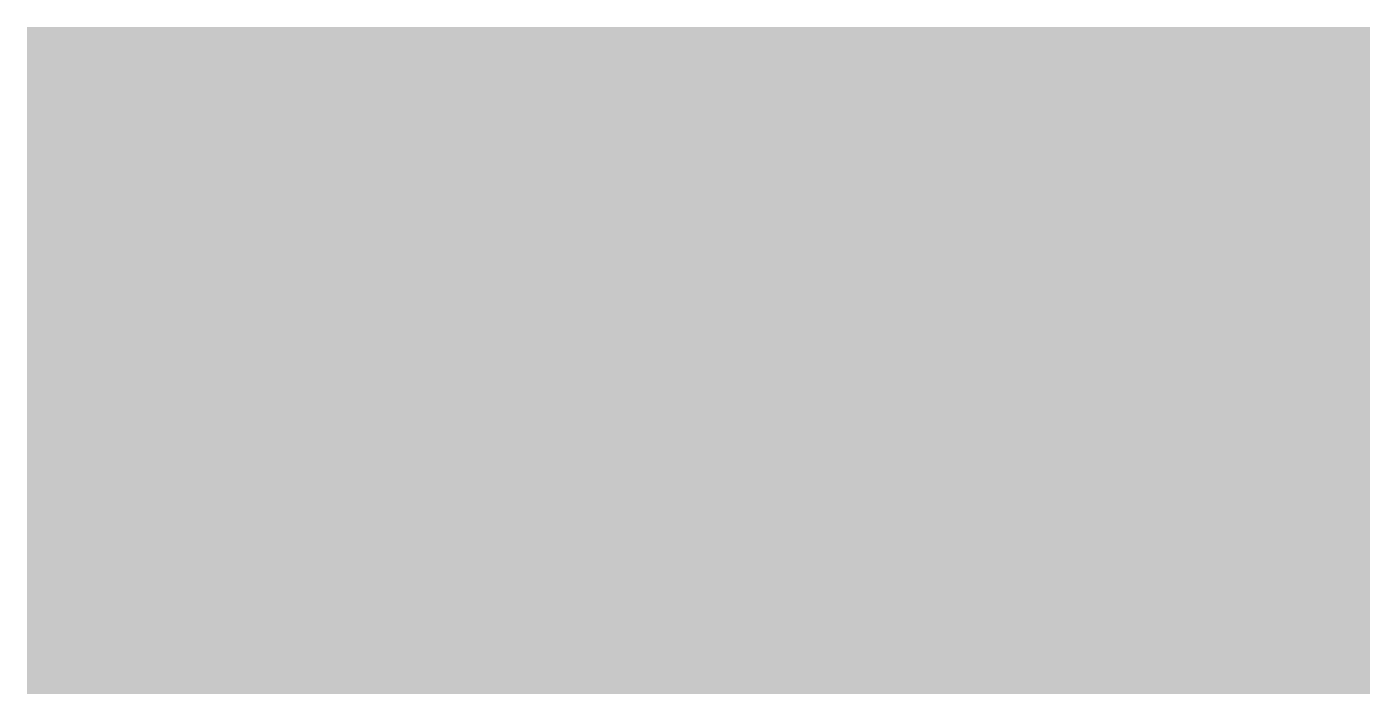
# Model space of a CAD drawing. Header units: inches. Extents: x 782756 to 782924, y 9238378 to 9238462.
import ezdxf

# ---------------------------------------------------------------- set-up
doc = ezdxf.new("R2010")
doc.units = ezdxf.units.IN
doc.header["$MEASUREMENT"] = 0

msp = doc.modelspace()

# ---------------------------------------------------------------- hatches: boundary and pattern name
msp.add_hatch(color=256).paths.add_polyline_path([(782756.02, 9238378), (782756.02, 9238461.71), (782924.44, 9238461.71), (782924.44, 9238378), (782756.02, 9238378)], flags=0)

doc.saveas('drawing.dxf')
